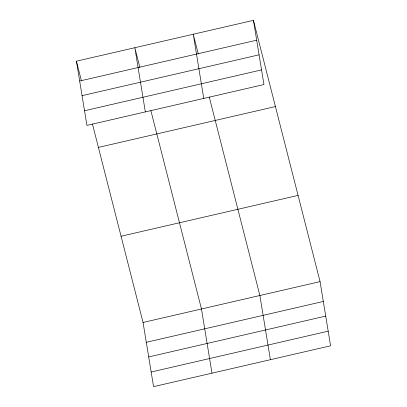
<?xml version="1.0" encoding="UTF-8"?>
<svg xmlns="http://www.w3.org/2000/svg" width="407" height="407" viewBox="0 0 407 407"><rect width="100%" height="100%" fill="white"/><g stroke="black" fill="none" stroke-linecap="round" stroke-linejoin="round"><path stroke-width="0.61" d="M253.434 20.35L263.945 84.539L86.93 125.381L76.419 61.187L253.434 20.35L320.07 281.619L330.581 345.813L153.566 386.65L143.055 322.461L92.44 124.008M79.665 81.029L256.685 40.186M82.061 95.665L259.081 54.823M84.534 110.745L261.548 69.902M98.408 147.41L275.422 106.568M121.062 236.243L298.082 195.401M143.055 322.461L320.07 281.619M146.301 342.297L323.321 301.46M148.697 356.934L325.717 316.091M151.17 372.013L328.184 331.176M198.275 53.943L193.249 34.234L203.759 98.428M209.269 97.054L259.885 295.507L270.396 359.696M139.86 67.42L134.834 47.711L145.345 111.905M150.855 110.531L201.47 308.984L211.981 373.173M76.419 61.187L81.446 80.896"/></g></svg>
